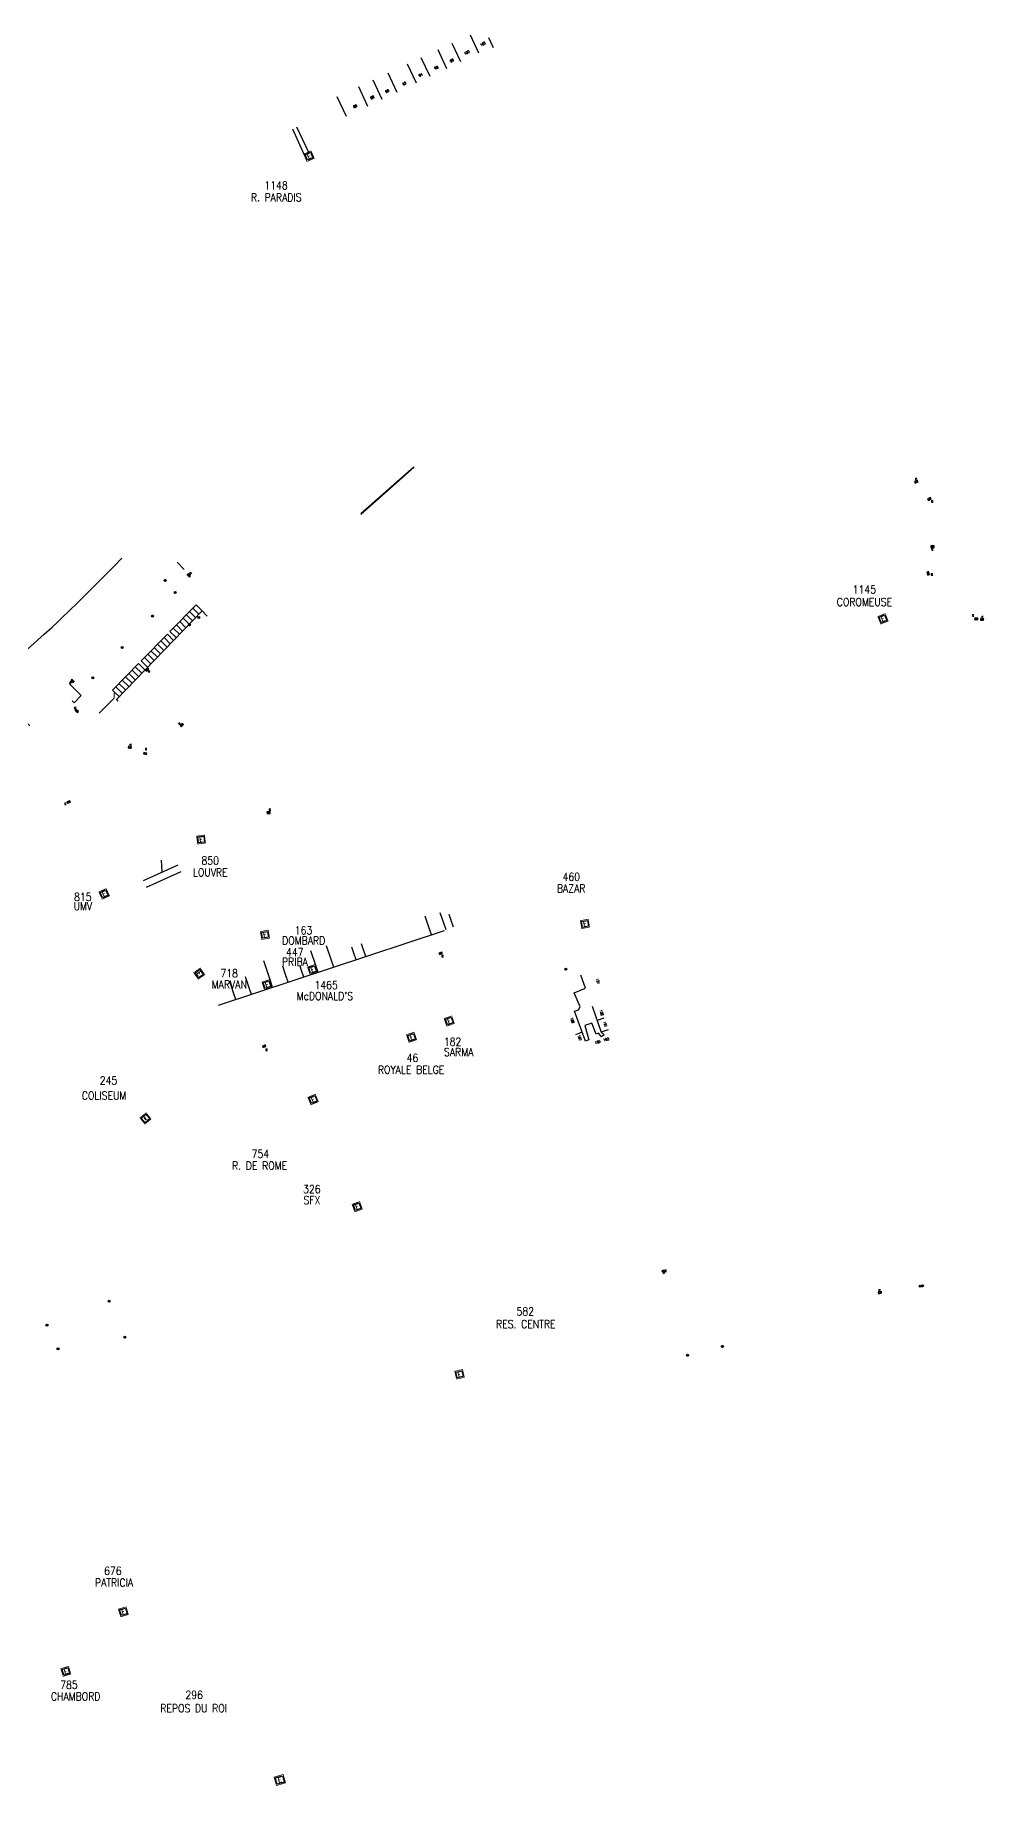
# Model space of a CAD drawing. Header units: millimetres. Extents: x 255000 to 255985, y 143000 to 143966.
# Drawn here: x 255511 to 255985, y 143091 to 143966 of the extents above; entities that cross this region are included whole.
import ezdxf
from ezdxf.enums import TextEntityAlignment as Align

# ---------------------------------------------------------------- set-up
doc = ezdxf.new("R2010")
doc.units = ezdxf.units.MM
doc.linetypes.add('B_ST_AL', pattern=[2000, 1000, 1000])
doc.layers.get('0').update_dxf_attribs({"linetype": 'CONTINUOUS'})
for name, color, linetype in [('M_200', 7, 'CONTINUOUS'), ('W0004', 5, 'CONTINUOUS'), ('W0006', 7, 'CONTINUOUS'), ('W0008', 7, 'CONTINUOUS'), ('W0014', 7, 'CONTINUOUS'), ('W0100', 7, 'CONTINUOUS'), ('W0101', 7, 'CONTINUOUS'), ('W0105', 7, 'CONTINUOUS'), ('W0430', 7, 'CONTINUOUS'), ('W0469', 7, 'CONTINUOUS'), ('W0991', 7, 'CONTINUOUS'), ('W1102', 7, 'CONTINUOUS')]:
    doc.layers.add(name, color=color, linetype=linetype)
doc.styles.add('M_ROMANS', font='ROMANS.shx', dxfattribs={"width": 0.75})
doc.styles.get("Standard").update_dxf_attribs({"font": 'romans.shx', "width": 0.85})

# ---------------------------------------------------------------- blocks, each defined once
blk = doc.blocks.new('M_200_59')
at = {"layer": 'M_200', "color": 0, "linetype": 'Continuous', "const_width": 0.35, "flags": 128}
blk.add_lwpolyline([(4, 4), (4, 0), (0, 0), (0, 4)], close=True, dxfattribs=at)
at = {"layer": 'M_200', "color": 0, "linetype": 'Continuous'}
blk.add_lwpolyline([(0.5, 3.5), (3.5, 3.5), (3.5, 0.5), (0.5, 0.5)], close=True, dxfattribs=at)
at = {"layer": 'M_200', "insert": (2, 2), "char_height": 2.5, "width": 4, "attachment_point": 5}
blk.add_mtext('E', dxfattribs=at)
at = {"layer": 'M_200', "color": 0, "linetype": 'Continuous', "width": 0.85}
for tag, p in [('NUM', (2, 17.06)), ('NOM', (2, 10.65))]:
    blk.add_attdef(tag, text='', height=4, dxfattribs=at).set_placement(p, align=Align.MIDDLE)
at = {"layer": 'M_200', "color": 0, "linetype": 'Continuous', "style": 'M_ROMANS', "width": 0.75, "flags": 3}
for tag, p in [('DEF_COUP', (1.87, -5.49)), ('DEF_TYPE', (1.87, -7.99)), ('DEF_LEG', (1.87, -2.99))]:
    blk.add_attdef(tag, text='', height=1.2, dxfattribs=at).set_placement(p, align=Align.MIDDLE)
blk = doc.blocks.new('*U21')
at = {"layer": 'M_200', "color": 0, "linetype": 'Continuous', "const_width": 0.35, "flags": 128}
blk.add_lwpolyline([(4, 4), (4, 0), (0, 0), (0, 4)], close=True, dxfattribs=at)
at = {"layer": 'M_200', "color": 0, "linetype": 'Continuous'}
blk.add_lwpolyline([(0.5, 3.5), (3.5, 3.5), (3.5, 0.5), (0.5, 0.5)], close=True, dxfattribs=at)
at = {"layer": 'M_200', "insert": (2.03, 1.97), "char_height": 1.39, "width": 2.2208, "attachment_point": 5}
blk.add_mtext('E', dxfattribs=at)
at = {"layer": 'M_200', "color": 0, "linetype": 'Continuous', "width": 0.85}
for tag, p in [('NUM', (2, 17.06)), ('NOM', (2, 10.65))]:
    blk.add_attdef(tag, text='', height=4, dxfattribs=at).set_placement(p, align=Align.MIDDLE)
at = {"layer": 'M_200', "color": 0, "linetype": 'Continuous', "style": 'M_ROMANS', "width": 0.75, "flags": 3}
for tag, p in [('DEF_COUP', (1.87, -5.49)), ('DEF_TYPE', (1.87, -7.99)), ('DEF_LEG', (1.87, -2.99))]:
    blk.add_attdef(tag, text='', height=1.2, dxfattribs=at).set_placement(p, align=Align.MIDDLE)
blk = doc.blocks.new('T469')
at = {"color": 0, "linetype": 'Continuous', "flags": 128}
for points in [[(-0.35, 0.35), (0.35, -0.35)], [(-0.35, -0.35), (0.35, 0.35)]]:
    blk.add_lwpolyline(points, dxfattribs=at)
at = {"color": 0, "linetype": 'Continuous'}
blk.add_circle((0, 0), 0.5, dxfattribs=at)
blk = doc.blocks.new('*U28')
at = {"flags": 128}
for points in [[(0.8, 0.8), (-0.8, 0.8)], [(-0.8, 0.8), (-0.8, 0)], [(0.8, 0.8), (-0.8, 0)], [(-0.8, 0), (0.8, 0)], [(-0.51, 3.04), (0.27, 3.22)], [(-0.51, 3.04), (-0.33, 2.26)], [(-0.42, 2.65), (-0.03, 2.74)], [(-0.33, 2.26), (0.45, 2.44)], [(0.8, 0), (0.8, 0.8)]]:
    blk.add_lwpolyline(points, dxfattribs=at)
blk = doc.blocks.new('*U29')
at = {"flags": 128}
for points in [[(0.8, 0.8), (-0.8, 0.8)], [(-0.8, 0.8), (-0.8, 0)], [(0.8, 0.8), (-0.8, 0)], [(-0.8, 0), (0.8, 0)], [(0.8, 0), (0.8, 0.8)], [(-0.39, -1.37), (-1.11, -1.02)], [(-0.04, -0.65), (-0.76, -0.3)], [(-0.21, -1.01), (-0.57, -0.83)], [(-0.39, -1.37), (-0.04, -0.65)]]:
    blk.add_lwpolyline(points, dxfattribs=at)
blk = doc.blocks.new('*U30')
at = {"flags": 128}
for points in [[(0.8, 0.8), (-0.8, 0.8)], [(-0.8, 0.8), (-0.8, 0)], [(0.8, 0.8), (-0.8, 0)], [(-0.8, 0), (0.8, 0)], [(0.8, 0), (0.8, 0.8)], [(-1.32, -0.75), (-1.59, -1.51)], [(-0.57, -1.03), (-1.32, -0.75)], [(-0.94, -0.89), (-1.08, -1.27)], [(-0.57, -1.03), (-0.84, -1.78)]]:
    blk.add_lwpolyline(points, dxfattribs=at)
blk = doc.blocks.new('*U3')
at = {"flags": 128}
for points in [[(0.8, 0.8), (-0.8, 0.8)], [(-0.8, 0.8), (-0.8, 0)], [(0.8, 0.8), (-0.8, 0)], [(-0.8, 0), (0.8, 0)], [(0.8, 0), (0.8, 0.8)], [(2.01, -0.73), (1.21, -0.8)], [(2.07, -1.53), (1.28, -1.6)], [(2.04, -1.13), (1.64, -1.17)], [(2.07, -1.53), (2.01, -0.73)]]:
    blk.add_lwpolyline(points, dxfattribs=at)
blk = doc.blocks.new('*U4')
at = {"flags": 128}
for points in [[(0.8, 0.8), (-0.8, 0.8)], [(-0.8, 0.8), (-0.8, 0)], [(0.8, 0.8), (-0.8, 0)], [(-0.8, 0), (0.8, 0)], [(0.8, 0), (0.8, 0.8)], [(0.29, -1.26), (-0.5, -1.12)], [(0.43, -0.47), (-0.36, -0.33)], [(0.36, -0.86), (-0.03, -0.79)], [(0.29, -1.26), (0.43, -0.47)]]:
    blk.add_lwpolyline(points, dxfattribs=at)
blk = doc.blocks.new('*U9')
at = {"flags": 128}
for points in [[(0.8, 0.8), (-0.8, 0.8)], [(-0.8, 0.8), (-0.8, 0)], [(0.8, 0.8), (-0.8, 0)], [(-0.8, 0), (0.8, 0)], [(0.8, 0), (0.8, 0.8)], [(1.97, 0.11), (1.22, 0.37)], [(2.23, 0.87), (1.48, 1.13)], [(2.1, 0.49), (1.72, 0.62)], [(1.97, 0.11), (2.23, 0.87)]]:
    blk.add_lwpolyline(points, dxfattribs=at)
blk = doc.blocks.new('*U10')
at = {"flags": 128}
for points in [[(0.8, 0.8), (-0.8, 0.8)], [(-0.8, 0.8), (-0.8, 0)], [(0.8, 0.8), (-0.8, 0)], [(-0.8, 0), (0.8, 0)], [(0.8, 0), (0.8, 0.8)], [(0.21, -0.42), (-0.57, -0.6)], [(0.39, -1.2), (-0.39, -1.38)], [(0.3, -0.81), (-0.09, -0.9)], [(0.39, -1.2), (0.21, -0.42)]]:
    blk.add_lwpolyline(points, dxfattribs=at)
blk = doc.blocks.new('*U13')
at = {"flags": 128}
for points in [[(0.8, 0.8), (-0.8, 0.8)], [(-0.8, 0.8), (-0.8, 0)], [(0.8, 0.8), (-0.8, 0)], [(-0.8, 0), (0.8, 0)], [(0.8, 0), (0.8, 0.8)], [(0.27, -0.37), (-0.53, -0.45)], [(0.35, -1.17), (-0.45, -1.24)], [(0.31, -0.77), (-0.09, -0.81)], [(0.35, -1.17), (0.27, -0.37)]]:
    blk.add_lwpolyline(points, dxfattribs=at)
blk = doc.blocks.new('*U14')
at = {"flags": 128}
for points in [[(0.8, 0.8), (-0.8, 0.8)], [(-0.8, 0.8), (-0.8, 0)], [(0.8, 0.8), (-0.8, 0)], [(-0.8, 0), (0.8, 0)], [(0.8, 0), (0.8, 0.8)], [(0.4, -1.06), (0.13, -1.82)], [(0.13, -1.82), (0.89, -2.08)], [(0.26, -1.44), (0.64, -1.57)], [(0.4, -1.06), (1.15, -1.33)]]:
    blk.add_lwpolyline(points, dxfattribs=at)
blk = doc.blocks.new('*U15')
at = {"flags": 128}
for points in [[(0.8, 0.8), (-0.8, 0.8)], [(-0.8, 0.8), (-0.8, 0)], [(0.8, 0.8), (-0.8, 0)], [(-0.8, 0), (0.8, 0)], [(0.8, 0), (0.8, 0.8)], [(0.29, -0.7), (0.03, -1.46)], [(0.03, -1.46), (0.79, -1.71)], [(0.16, -1.08), (0.54, -1.2)], [(0.29, -0.7), (1.05, -0.95)]]:
    blk.add_lwpolyline(points, dxfattribs=at)
blk = doc.blocks.new('*U16')
at = {"flags": 128}
for points in [[(0.8, 0.8), (-0.8, 0.8)], [(-0.8, 0.8), (-0.8, 0)], [(0.8, 0.8), (-0.8, 0)], [(-0.8, 0), (0.8, 0)], [(0.8, 0), (0.8, 0.8)], [(0.6, -0.81), (0.24, -1.52)], [(0.24, -1.52), (0.95, -1.89)], [(0.42, -1.17), (0.78, -1.35)], [(0.6, -0.81), (1.31, -1.18)]]:
    blk.add_lwpolyline(points, dxfattribs=at)
blk = doc.blocks.new('*U17')
at = {"flags": 128}
for points in [[(0.8, 0.8), (-0.8, 0.8)], [(-0.8, 0.8), (-0.8, 0)], [(0.8, 0.8), (-0.8, 0)], [(-0.8, 0), (0.8, 0)], [(-0.54, 1.52), (-0.18, 2.24)], [(-0.54, 1.52), (0.18, 1.16)], [(-0.18, 1.34), (0, 1.7)], [(0.18, 1.16), (0.54, 1.88)], [(0.8, 0), (0.8, 0.8)]]:
    blk.add_lwpolyline(points, dxfattribs=at)
blk = doc.blocks.new('*U31')
at = {"flags": 128}
for points in [[(0.8, 0.8), (-0.8, 0.8)], [(-0.8, 0.8), (-0.8, 0)], [(0.8, 0.8), (-0.8, 0)], [(-0.8, 0), (0.8, 0)], [(0.8, 0), (0.8, 0.8)], [(0.6, -0.47), (-0.2, -0.47)], [(0.6, -1.27), (-0.2, -1.27)], [(0.6, -0.87), (0.2, -0.87)], [(0.6, -1.27), (0.6, -0.47)]]:
    blk.add_lwpolyline(points, dxfattribs=at)
blk = doc.blocks.new('*U32')
at = {"layer": 'M_200', "color": 0, "linetype": 'Continuous', "const_width": 0.35, "flags": 128}
blk.add_lwpolyline([(4.77, 4.38), (4.77, 0), (0, 0), (0, 4.38)], close=True, dxfattribs=at)
at = {"layer": 'M_200', "color": 0, "linetype": 'Continuous'}
blk.add_lwpolyline([(0.5, 3.88), (4.27, 3.88), (4.27, 0.5), (0.5, 0.5)], close=True, dxfattribs=at)
at = {"layer": 'M_200', "insert": (2.39, 2.19), "char_height": 2.5, "width": 4.7748, "attachment_point": 5}
blk.add_mtext('E', dxfattribs=at)
at = {"layer": 'M_200', "color": 0, "linetype": 'Continuous', "width": 0.85}
for tag, p in [('NUM', (2, 17.06)), ('NOM', (2, 10.65))]:
    blk.add_attdef(tag, text='', height=4, dxfattribs=at).set_placement(p, align=Align.MIDDLE)
at = {"layer": 'M_200', "color": 0, "linetype": 'Continuous', "style": 'M_ROMANS', "width": 0.75, "flags": 3}
for tag, p in [('DEF_COUP', (1.87, -5.49)), ('DEF_TYPE', (1.87, -7.99)), ('DEF_LEG', (1.87, -2.99))]:
    blk.add_attdef(tag, text='', height=1.2, dxfattribs=at).set_placement(p, align=Align.MIDDLE)
blk = doc.blocks.new('*U39')
at = {"flags": 128}
for points in [[(-2.16, 1.01), (-1.58, 1.57)], [(-2.16, 1.01), (-1.6, 0.43)], [(-1.88, 0.72), (-1.59, 1)], [(-1.6, 0.43), (-1.02, 0.99)], [(0.8, 0.8), (-0.8, 0.8)], [(-0.8, 0.8), (-0.8, 0)], [(0.8, 0.8), (-0.8, 0)], [(-0.8, 0), (0.8, 0)], [(0.8, 0), (0.8, 0.8)]]:
    blk.add_lwpolyline(points, dxfattribs=at)
blk = doc.blocks.new('*U41')
at = {"flags": 128}
for points in [[(0.8, 0.8), (-0.8, 0.8)], [(-0.8, 0.8), (-0.8, 0)], [(0.8, 0.8), (-0.8, 0)], [(-0.8, 0), (0.8, 0)], [(0.41, 2.23), (1.21, 2.23)], [(0.41, 2.23), (0.41, 1.43)], [(0.41, 1.83), (0.81, 1.83)], [(0.41, 1.43), (1.21, 1.43)], [(0.8, 0), (0.8, 0.8)]]:
    blk.add_lwpolyline(points, dxfattribs=at)
blk = doc.blocks.new('*U42')
at = {"flags": 128}
for points in [[(0.8, 0.8), (-0.8, 0.8)], [(-0.8, 0.8), (-0.8, 0)], [(0.8, 0.8), (-0.8, 0)], [(-0.8, 0), (0.8, 0)], [(0.8, 0), (0.8, 0.8)], [(-0.41, -0.51), (0.39, -0.51)], [(-0.41, -0.51), (-0.41, -1.31)], [(-0.41, -0.91), (-0.01, -0.91)], [(-0.41, -1.31), (0.39, -1.31)]]:
    blk.add_lwpolyline(points, dxfattribs=at)
blk = doc.blocks.new('*U44')
at = {"flags": 128}
for points in [[(0.8, 0.8), (-0.8, 0.8)], [(-0.8, 0.8), (-0.8, 0)], [(0.8, 0.8), (-0.8, 0)], [(-0.8, 0), (0.8, 0)], [(0.4, 2.1), (-0.4, 2.1)], [(0.4, 1.3), (-0.4, 1.3)], [(0.4, 1.7), (0, 1.7)], [(0.4, 1.3), (0.4, 2.1)], [(0.8, 0), (0.8, 0.8)]]:
    blk.add_lwpolyline(points, dxfattribs=at)
blk = doc.blocks.new('*U45')
at = {"flags": 128}
for points in [[(0.8, 0.8), (-0.8, 0.8)], [(-0.8, 0.8), (-0.8, 0)], [(0.8, 0.8), (-0.8, 0)], [(-0.8, 0), (0.8, 0)], [(0.4, 2.1), (-0.4, 2.1)], [(0.4, 1.3), (-0.4, 1.3)], [(0.4, 1.7), (0, 1.7)], [(0.4, 1.3), (0.4, 2.1)], [(0.8, 0), (0.8, 0.8)]]:
    blk.add_lwpolyline(points, dxfattribs=at)
blk = doc.blocks.new('T430')
at = {"flags": 128}
for points in [[(0.8, 0.8), (-0.8, 0.8)], [(-0.8, 0.8), (-0.8, 0)], [(0.8, 0.8), (-0.8, 0)], [(-0.8, 0), (0.8, 0)], [(-0.4, 2.1), (0.4, 2.1)], [(-0.4, 2.1), (-0.4, 1.3)], [(-0.4, 1.7), (0, 1.7)], [(-0.4, 1.3), (0.4, 1.3)], [(0.8, 0), (0.8, 0.8)]]:
    blk.add_lwpolyline(points, dxfattribs=at)
blk = doc.blocks.new('*U50')
at = {"layer": 'M_200', "color": 0, "linetype": 'Continuous', "const_width": 0.35, "flags": 128}
blk.add_lwpolyline([(2.65, 5), (3.82, 1.17), (0, 0), (-1.17, 3.82)], close=True, dxfattribs=at)
at = {"layer": 'M_200', "color": 0, "linetype": 'Continuous'}
blk.add_lwpolyline([(-0.55, 3.49), (2.32, 4.37), (3.2, 1.5), (0.33, 0.62)], close=True, dxfattribs=at)
at = {"layer": 'M_200', "insert": (1.33, 2.5), "char_height": 2.5, "width": 4, "attachment_point": 5, "rotation": 17.03326}
blk.add_mtext('E', dxfattribs=at)
at = {"layer": 'M_200', "color": 0, "linetype": 'Continuous', "width": 0.85}
for tag, p in [('NUM', (2, 17.06)), ('NOM', (2, 10.65))]:
    blk.add_attdef(tag, text='', height=4, dxfattribs=at).set_placement(p, align=Align.MIDDLE)
at = {"layer": 'M_200', "color": 0, "linetype": 'Continuous', "style": 'M_ROMANS', "width": 0.75, "flags": 3}
for tag, p in [('DEF_COUP', (1.87, -5.49)), ('DEF_TYPE', (1.87, -7.99)), ('DEF_LEG', (1.87, -2.99))]:
    blk.add_attdef(tag, text='', height=1.2, dxfattribs=at).set_placement(p, align=Align.MIDDLE)

msp = doc.modelspace()

# ---------------------------------------------------------------- linework, layer by layer
at = {"layer": 'W0004', "color": 252, "flags": 128}
for points in [[(255700.47, 143750.14), (255673.69, 143726.53)], [(255673.76, 143726.93), (255700.24, 143750.35)]]:
    msp.add_lwpolyline(points, dxfattribs=at)
at = {"layer": 'W0006', "color": 252, "flags": 128}
for points in [[(255581.43, 143664.9), (255578.33, 143667.99), (255591.4, 143681.3), (255594.36, 143678.25)], [(255584.87, 143674.66), (255587.89, 143671.56)], [(255586.51, 143676.32), (255589.51, 143673.23)], [(255588.14, 143677.98), (255591.13, 143674.91)], [(255589.78, 143679.65), (255592.75, 143676.59)], [(255567.14, 143650.14), (255563.93, 143653.34), (255577.01, 143666.65), (255580.12, 143663.55)], [(255575.38, 143664.99), (255578.5, 143661.87)], [(255580, 143669.69), (255583.09, 143666.61)], [(255581.61, 143671.33), (255584.64, 143668.21)], [(255583.24, 143672.99), (255586.26, 143669.88)], [(255567.21, 143656.68), (255570.4, 143653.5)], [(255568.84, 143658.34), (255572.01, 143655.17)], [(255570.48, 143660.01), (255573.64, 143656.85)], [(255572.11, 143661.67), (255575.26, 143658.52)], [(255573.74, 143663.33), (255576.88, 143660.19)], [(255550.9, 143637.35), (255549.55, 143638.7), (255562.63, 143652.01), (255565.84, 143648.8)], [(255557.73, 143647.03), (255560.98, 143643.78)], [(255559.36, 143648.69), (255562.6, 143645.45)], [(255560.99, 143650.35), (255564.22, 143647.13)], [(255565.57, 143655.01), (255568.77, 143651.82)], [(255552.82, 143642.03), (255556.11, 143638.75)], [(255554.46, 143643.7), (255557.73, 143640.43)], [(255556.09, 143645.36), (255559.35, 143642.1)]]:
    msp.add_lwpolyline(points, dxfattribs=at)
at = {"layer": 'W0006', "color": 252, "lineweight": 5, "flags": 128}
msp.add_lwpolyline([(255551.18, 143640.37), (255554.48, 143637.07)], dxfattribs=at)
at = {"layer": 'W0008', "color": 252, "lineweight": 5, "flags": 128}
msp.add_lwpolyline([(255542.98, 143627.1), (255550.36, 143634.61), (255550.47, 143636.92), (255550.9, 143637.35), (255552.86, 143635.4)], dxfattribs=at)
at = {"layer": 'W0014', "color": 252, "flags": 128}
for points in [[(255508.27, 143621.03), (255508.15, 143620.91), (255488.49, 143641.37), (255488.23, 143641.71), (255488.14, 143641.93), (255488.08, 143642.16), (255488.06, 143642.41), (255488.08, 143642.63), (255488.12, 143642.84), (255488.2, 143643.05), (255488.31, 143643.24), (255488.46, 143643.44), (255488.61, 143643.58), (255501.79, 143654.3), (255515.44, 143666.61), (255519.2, 143670.03), (255522.2, 143672.74), (255524.32, 143674.75), (255531.88, 143682.17), (255539.08, 143689.31), (255546.28, 143696.46), (255550.19, 143700.4), (255554.27, 143704.59)], [(255596.96, 143675.58), (255594.36, 143678.25), (255551.52, 143634.01), (255552.34, 143633.22)]]:
    msp.add_lwpolyline(points, dxfattribs=at)
at = {"layer": 'W0100', "color": 252, "linetype": 'Continuous', "flags": 128}
for points in [[(255639.64, 143919.36), (255645.2, 143906.64)], [(255641.6, 143920.29), (255647.51, 143907.65)]]:
    msp.add_lwpolyline(points, dxfattribs=at)
at = {"layer": 'W0100', "color": 252, "flags": 128}
for points in [[(255565.06, 143543.43), (255582.37, 143551.34)], [(255566.55, 143540.11), (255583.86, 143548.02)], [(255602.65, 143481.07), (255715.56, 143518.51)], [(255789.49, 143480.56), (255793.98, 143467.58), (255795.36, 143466.35), (255794.03, 143465.32), (255793.61, 143466.02), (255792.56, 143467.13), (255791.36, 143466.71), (255789.18, 143472.18), (255785.69, 143470.92), (255787.76, 143463.74), (255786.07, 143463.13), (255780.65, 143478.15), (255782.53, 143478.84), (255783.36, 143480.24), (255780.35, 143487.29), (255786.13, 143489.67), (255783.83, 143496.13)], [(255795.31, 143474.67), (255791.93, 143473.5)], [(255784.45, 143467.62), (255781.1, 143466.38)], [(255797.36, 143468.75), (255793.98, 143467.58)]]:
    msp.add_lwpolyline(points, dxfattribs=at)
at = {"layer": 'W0101', "color": 252, "linetype": 'Continuous', "lineweight": 5, "flags": 128}
msp.add_lwpolyline([(255581.88, 143702.62), (255585.5, 143699)], dxfattribs=at)
at = {"layer": 'W0105', "color": 252, "lineweight": 5, "flags": 128}
msp.add_lwpolyline([(255528.02, 143641.87), (255533.99, 143635.92), (255530.39, 143632.3), (255529.37, 143633.27)], dxfattribs=at)
at = {"layer": 'W1102', "color": 252, "linetype": 'B_ST_AL', "flags": 128}
for points in [[(255723.75, 143952.75), (255719.47, 143962.03)], [(255732.75, 143957.06), (255728.52, 143966.21)], [(255737.6, 143964.9), (255739.9, 143959.92)], [(255708.34, 143945.39), (255703.97, 143954.87)], [(255716.69, 143949.38), (255712.36, 143958.74)], [(255691.9, 143937.53), (255687.43, 143947.21)], [(255701.54, 143942.14), (255697.12, 143951.7)], [(255677.31, 143930.55), (255672.77, 143940.38)], [(255684.35, 143933.92), (255679.84, 143943.68)], [(255666.52, 143925.39), (255661.94, 143935.32)]]:
    msp.add_lwpolyline(points, dxfattribs=at)
at = {"layer": 'W1102', "color": 252, "flags": 128}
for points in [[(255574.45, 143547.72), (255574.03, 143553.68)], [(255709.12, 143516.39), (255707.95, 143519.71), (255705.86, 143525.65)], [(255716.43, 143518.81), (255715.26, 143522.14), (255713.47, 143527.34)], [(255720.1, 143520.1), (255718.93, 143523.43), (255717.89, 143526.4)], [(255652.39, 143497.57), (255651.29, 143500.92), (255648.81, 143508.37)], [(255660.18, 143500.16), (255659.07, 143503.5), (255656.64, 143510.83)], [(255671.38, 143503.87), (255670.27, 143507.21), (255669.28, 143510.2)], [(255676.22, 143505.48), (255675.11, 143508.82), (255674.12, 143511.8)], [(255629.62, 143490.02), (255628.51, 143493.36), (255625.19, 143503.35)], [(255637.4, 143492.6), (255636.29, 143495.94), (255634.71, 143500.71)], [(255645.18, 143495.18), (255644.07, 143498.52), (255643.36, 143500.66)], [(255611.26, 143483.93), (255610.16, 143487.27), (255608.22, 143493.1)], [(255619.05, 143486.51), (255617.94, 143489.85), (255616.12, 143495.32)]]:
    msp.add_lwpolyline(points, dxfattribs=at)

# ---------------------------------------------------------------- block references
at = {"layer": 'M_200'}
ref = msp.add_blockref('M_200_59', (255646.8, 143902.98), dxfattribs=dict(at, rotation=23.60490616299599))
ref.add_attrib('NUM', '1148', dxfattribs={"color": 0, "linetype": 'Continuous', "height": 4, "width": 0.85}).set_placement((255631.38, 143891.05), align=Align.MIDDLE)
ref.add_attrib('NOM', 'R. PARADIS', dxfattribs={"color": 0, "linetype": 'Continuous', "height": 4, "width": 0.85}).set_placement((255631.46, 143885.04), align=Align.MIDDLE)
ref = msp.add_blockref('M_200_59', (255933.7, 143671.72), dxfattribs=dict(at, rotation=21.69122709256235))
ref.add_attrib('NUM', '1145', dxfattribs={"color": 0, "linetype": 'Continuous', "height": 4, "width": 0.85}).set_placement((255925.52, 143688.97), align=Align.MIDDLE)
ref.add_attrib('NOM', 'COROMEUSE', dxfattribs={"color": 0, "linetype": 'Continuous', "height": 4, "width": 0.85}).set_placement((255925.56, 143682.7), align=Align.MIDDLE)
ref = msp.add_blockref('M_200_59', (255592.14, 143561.71), dxfattribs=dict(at, rotation=7.088840788764054))
ref.add_attrib('NUM', '850', dxfattribs={"color": 0, "linetype": 'Continuous', "height": 4, "width": 0.85}).set_placement((255598.45, 143553.43), align=Align.MIDDLE)
ref.add_attrib('NOM', 'LOUVRE', dxfattribs={"color": 0, "linetype": 'Continuous', "height": 4, "width": 0.85}).set_placement((255598.51, 143547.55), align=Align.MIDDLE)
ref = msp.add_blockref('M_200_59', (255784.22, 143519.46), dxfattribs=dict(at, rotation=10.65631084084723))
ref.add_attrib('NUM', '460', dxfattribs={"color": 0, "linetype": 'Continuous', "height": 4, "width": 0.85}).set_placement((255778.97, 143545.32), align=Align.MIDDLE)
ref.add_attrib('NOM', 'BAZAR', dxfattribs={"color": 0, "linetype": 'Continuous', "height": 4, "width": 0.85}).set_placement((255778.91, 143539.49), align=Align.MIDDLE)
ref = msp.add_blockref('M_200_59', (255544.45, 143534.12), dxfattribs=dict(at, rotation=24.76410054249085))
ref.add_attrib('NUM', '815', dxfattribs={"color": 0, "linetype": 'Continuous', "height": 4, "width": 0.85}).set_placement((255534.75, 143535.28), align=Align.MIDDLE)
ref.add_attrib('NOM', 'UMV', dxfattribs={"color": 0, "linetype": 'Continuous', "height": 4, "width": 0.85}).set_placement((255534.79, 143530.63), align=Align.MIDDLE)
ref = msp.add_blockref('M_200_59', (255624.2, 143514), dxfattribs=dict(at, rotation=9.97520240544415))
ref.add_attrib('NUM', '163', dxfattribs={"color": 0, "linetype": 'Continuous', "height": 4, "width": 0.85}).set_placement((255645.1, 143518.54), align=Align.MIDDLE)
ref.add_attrib('NOM', 'DOMBARD', dxfattribs={"color": 0, "linetype": 'Continuous', "height": 4, "width": 0.85}).set_placement((255645.19, 143513.45), align=Align.MIDDLE)
ref = msp.add_blockref('M_200_59', (255648.35, 143496.42), dxfattribs=dict(at, rotation=18.36677446943865))
ref.add_attrib('NUM', '447', dxfattribs={"color": 0, "linetype": 'Continuous', "height": 4, "width": 0.85}).set_placement((255640.73, 143507.62), align=Align.MIDDLE)
ref.add_attrib('NOM', 'PRIBA', dxfattribs={"color": 0, "linetype": 'Continuous', "height": 4, "width": 0.85}).set_placement((255640.79, 143502.85), align=Align.MIDDLE)
ref = msp.add_blockref('M_200_59', (255590.18, 143497.41), dxfattribs=dict(at, rotation=305.0194478246054))
ref.add_attrib('NUM', '718', dxfattribs={"color": 0, "linetype": 'Continuous', "height": 4, "width": 0.85}).set_placement((255607.93, 143497.07), align=Align.MIDDLE)
ref.add_attrib('NOM', 'MARVAN', dxfattribs={"color": 0, "linetype": 'Continuous', "height": 4, "width": 0.85}).set_placement((255607.99, 143491.49), align=Align.MIDDLE)
ref = msp.add_blockref('M_200_59', (255625.56, 143488.88), dxfattribs=dict(at, rotation=18.14411768266753))
ref.add_attrib('NUM', '1465', dxfattribs={"color": 0, "linetype": 'Continuous', "height": 4, "width": 0.85}).set_placement((255656.41, 143491.19), align=Align.MIDDLE)
ref.add_attrib('NOM', "McDONALD'S", dxfattribs={"color": 0, "linetype": 'Continuous', "height": 4, "width": 0.85}).set_placement((255655.78, 143485.72), align=Align.MIDDLE)
ref = msp.add_blockref('M_200_59', (255716.71, 143470.68), dxfattribs=dict(at, rotation=19.05958181051411))
ref.add_attrib('NUM', '182', dxfattribs={"color": 0, "linetype": 'Continuous', "height": 4, "width": 0.85}).set_placement((255719.61, 143462.86), align=Align.MIDDLE)
ref.add_attrib('NOM', 'SARMA', dxfattribs={"color": 0, "linetype": 'Continuous', "height": 4, "width": 0.85}).set_placement((255722.69, 143457.71), align=Align.MIDDLE)
ref = msp.add_blockref('M_200_59', (255697.86, 143462.55), dxfattribs=dict(at, rotation=19.05958181012009))
ref.add_attrib('NUM', '46', dxfattribs={"color": 0, "linetype": 'Continuous', "height": 4, "width": 0.85}).set_placement((255699.56, 143454.81), align=Align.MIDDLE)
ref.add_attrib('NOM', 'ROYALE BELGE', dxfattribs={"color": 0, "linetype": 'Continuous', "height": 4, "width": 0.85}).set_placement((255698.91, 143448.87), align=Align.MIDDLE)
ref = msp.add_blockref('*U21', (255565.8, 143421.69), dxfattribs=dict(at, rotation=39.33428036293152))
ref.add_attrib('NUM', '245', dxfattribs={"color": 0, "linetype": 'Continuous', "height": 4, "width": 0.85}).set_placement((255547.59, 143443.49), align=Align.MIDDLE)
ref.add_attrib('NOM', 'COLISEUM', dxfattribs={"color": 0, "linetype": 'Continuous', "height": 4, "width": 0.85}).set_placement((255545.42, 143435.92), align=Align.MIDDLE)
ref = msp.add_blockref('M_200_59', (255648.8, 143431.35), dxfattribs=dict(at, rotation=22.40381043392696))
ref.add_attrib('NUM', '754', dxfattribs={"color": 0, "linetype": 'Continuous', "height": 4, "width": 0.85}).set_placement((255623.56, 143406.79), align=Align.MIDDLE)
ref.add_attrib('NOM', 'R. DE ROME', dxfattribs={"color": 0, "linetype": 'Continuous', "height": 4, "width": 0.85}).set_placement((255623.15, 143400.9), align=Align.MIDDLE)
ref = msp.add_blockref('M_200_59', (255670.75, 143377.79), dxfattribs=dict(at, rotation=20.0643980818013))
ref.add_attrib('NUM', '326', dxfattribs={"color": 0, "linetype": 'Continuous', "height": 4, "width": 0.85}).set_placement((255649.25, 143389.18), align=Align.MIDDLE)
ref.add_attrib('NOM', 'SFX', dxfattribs={"color": 0, "linetype": 'Continuous', "height": 4, "width": 0.85}).set_placement((255649.31, 143383.69), align=Align.MIDDLE)
ref = msp.add_blockref('M_200_59', (255721.61, 143294.19), dxfattribs=dict(at, rotation=13.16253444072627))
ref.add_attrib('NUM', '582', dxfattribs={"color": 0, "linetype": 'Continuous', "height": 4, "width": 0.85}).set_placement((255755.97, 143328.02), align=Align.MIDDLE)
ref.add_attrib('NOM', 'RES. CENTRE', dxfattribs={"color": 0, "linetype": 'Continuous', "height": 4, "width": 0.85}).set_placement((255756.23, 143321.66), align=Align.MIDDLE)
at = {"layer": 'M_200', "ltscale": 0.5}
ref = msp.add_blockref('*U50', (255553.72, 143175.33), dxfattribs=at)
ref.add_attrib('NUM', '676', dxfattribs={"color": 0, "linetype": 'Continuous', "height": 4, "width": 0.85}).set_placement((255549.77, 143198.32), align=Align.MIDDLE)
ref.add_attrib('NOM', 'PATRICIA', dxfattribs={"color": 0, "linetype": 'Continuous', "height": 4, "width": 0.85}).set_placement((255550.38, 143192.4), align=Align.MIDDLE)
at = {"layer": 'M_200'}
ref = msp.add_blockref('M_200_59', (255524.92, 143145.56), dxfattribs=dict(at, rotation=16.89647855453458))
ref.add_attrib('NUM', '785', dxfattribs={"color": 0, "linetype": 'Continuous', "height": 4, "width": 0.85}).set_placement((255527.81, 143141.33), align=Align.MIDDLE)
ref.add_attrib('NOM', 'CHAMBORD', dxfattribs={"color": 0, "linetype": 'Continuous', "height": 4, "width": 0.85}).set_placement((255531.17, 143135.51), align=Align.MIDDLE)
ref = msp.add_blockref('*U32', (255631.58, 143090.96), dxfattribs=dict(at, rotation=16.42509128715044))
ref.add_attrib('NUM', '296', dxfattribs={"color": 0, "linetype": 'Continuous', "height": 4, "width": 0.85}).set_placement((255590.42, 143136.27), align=Align.MIDDLE)
ref.add_attrib('NOM', 'REPOS DU ROI', dxfattribs={"color": 0, "linetype": 'Continuous', "height": 4, "width": 0.85}).set_placement((255590.16, 143129.6), align=Align.MIDDLE)
at = {"layer": 'W0430'}
for name, p, rotation in [('*U29', (255951.26, 143743.25), 205.8180501046493), ('*U16', (255958.22, 143733.92), 27.21817300028928), ('*U42', (255959.57, 143709.94), 0.09272654190499223), ('T430', (255587.51, 143695.77), 314.1040445407784), ('*U30', (255957.78, 143697.19), 109.9931915073981), ('*U3', (255981.46, 143674.75), 175.2388223925022), ('*U13', (255984.4, 143674.43), 174.6333057166349), ('*U44', (255566.7, 143649.27), 226.0309375124728), ('*U45', (255529.85, 143643.57), 136.8153890460736), ('*U39', (255531.51, 143627.9), 315.8451968571642), ('*U31', (255583.97, 143621.45), 224.320513176519), ('*U10', (255558.38, 143610.41), 166.9517581661951), ('*U28', (255565.84, 143606.57), 347.0975461866323), ('*U9', (255527.53, 143583.1), 199.2191227147917), ('*U41', (255627.66, 143577.01), 2.587822651168254), ('*U15', (255713.79, 143506.65), 18.34321313342727), ('*U14', (255625.56, 143460.22), 19.14799063390012), ('*U17', (255824.68, 143347.65), 296.9432490518678), ('*U4', (255933.23, 143337.76), 189.912927206324)]:
    msp.add_blockref(name, p, dxfattribs=dict(at, rotation=rotation))
at = {"layer": 'W0469'}
for p, rotation in [((255575.89, 143693.55), 46.03093751099206), ((255580.93, 143687.51), 313.9264398388132), ((255569.56, 143675.72), 46.03093751099198), ((255592.7, 143675.03), 46.03093751099206), ((255588.09, 143671.36), 46.03093751099208), ((255554.37, 143659.97), 46.03093751099213), ((255539.77, 143644.83), 46.03093751099213), ((255776.19, 143499.13), 338.6626859842119), ((255953.49, 143340.63), 338.6626859842115), ((255954.5, 143340.81), 338.6626859842115), ((255547.87, 143333.09), 27.0793960687937), ((255516.84, 143321.15), 27.0793960687937), ((255555.72, 143315.09), 27.0793960687937), ((255522.35, 143309.27), 27.0793960687937), ((255837.12, 143306.08), 338.6626859842117), ((255854.51, 143310.53), 338.6626859842117)]:
    msp.add_blockref('T469', p, dxfattribs=dict(at, rotation=rotation))

# ---------------------------------------------------------------- texts
at = {"layer": 'W0991', "color": 252, "width": 0.85}
for s, rotation, p in [('151', 286.87651, (255792.31, 143493.05)), ('169', 286.87651, (255779.53, 143473.53)), ('159', 286.87651, (255794.14, 143477.39)), ('161', 286.87651, (255795.97, 143471.56)), ('167', 286.87651, (255783.1, 143464.81)), ('165', 16.87651, (255792.16, 143462.71)), ('163', 16.87651, (255796.45, 143464.01))]:
    msp.add_text(s, height=1.25, rotation=rotation, dxfattribs=at).set_placement(p, align=Align.MIDDLE)
at = {"layer": 'W0991', "color": 252, "linetype": 'B_ST_AL', "char_height": 1.25, "width": 5.6786, "attachment_point": 1, "rotation": 27}
for s, insert in [('\\pi1.5491;102', (255731.86, 143960.92)), ('\\pi1.9792;98', (255716.33, 143952.69)), ('\\pi1.5491;100', (255723.7, 143956.6)), ('\\pi1.9539;94', (255700.8, 143945.45)), ('\\pi1.9792;96', (255708.6, 143949.11)), ('\\pi1.9792;88', (255676.58, 143934.24)), ('\\pi1.9792;90', (255684.02, 143937.4)), ('\\pi1.9792;92', (255692.67, 143941.15)), ('\\pi1.9792;86', (255668.01, 143929.79))]:
    msp.add_mtext(s, dxfattribs=dict(at, insert=insert))

doc.saveas('drawing.dxf')
